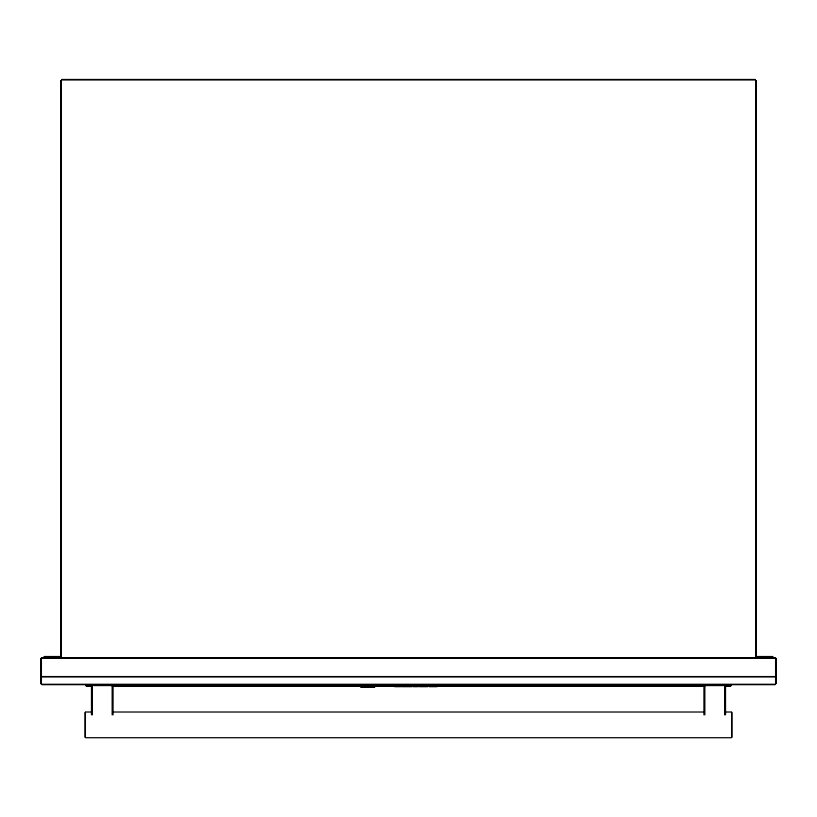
<?xml version="1.0" encoding="UTF-8"?>
<svg xmlns="http://www.w3.org/2000/svg" width="817" height="817" viewBox="0 0 817 817"><rect width="100%" height="100%" fill="white"/><g stroke="black" fill="none" stroke-linecap="round" stroke-linejoin="round"><path stroke-width="1.23" d="M775.997 658.747L775.997 683.717L776.048 658.379M61.857 79.453L755.143 79.453M61.857 79.903L755.143 79.903M44.189 656.521L60.775 656.521M756.225 656.521L772.811 656.521M44.189 656.837L60.775 656.837M756.225 656.837L772.811 656.837M41.596 657.736L775.404 657.736M41.963 657.787L775.037 657.787M41.596 658.012L775.404 658.012M41.963 658.196L775.037 658.196M41.596 676.547L775.404 676.547M41.596 676.813L775.404 676.813M41.963 684.268L775.037 684.268M41.963 684.677L775.037 684.677M85.887 684.983L92.26 684.983M112.664 684.983L704.336 684.983M724.74 684.983L731.113 684.983M239.381 685.075L577.619 685.075M85.601 685.259L92.26 685.259M112.664 685.259L704.336 685.259M724.74 685.259L731.399 685.259M239.749 685.392L577.251 685.392M85.887 685.534L92.26 685.534M93.618 685.565L110.918 685.565M112.664 685.534L704.336 685.534M706.082 685.565L723.382 685.565M724.74 685.534L731.113 685.534M85.887 685.739L92.26 685.739M112.235 685.729L704.765 685.729M724.74 685.739L731.113 685.739M86.439 685.994L91.841 685.994M112.235 685.841L704.765 685.994M725.159 685.994L730.561 685.994M86.745 686.157L91.841 686.157M112.235 686.157L704.765 686.157M725.159 686.157L730.255 686.157M86.745 686.27L91.841 686.27M112.235 686.27L704.765 686.27M725.159 686.27L730.255 686.27M112.623 686.403L704.377 686.341M360.501 686.678L374.932 686.678M394.631 686.678L400.994 686.678M401.882 686.678L411.839 686.678M413.004 686.678L418.243 686.678M419.335 686.678L427.689 686.678M429.323 686.678L437.187 686.678M360.777 687.148L374.666 687.148M364.78 687.291L370.642 687.291M85.836 712.016L92.209 712.016M112.613 712.016L704.387 712.016M724.791 712.016L731.164 712.016M85.836 737.72L731.164 737.72M775.782 658.379L775.905 679.387M775.588 658.747L775.588 683.717M756.215 80.515L756.215 657.603M755.756 80.515L755.756 657.603M731.92 712.444L731.92 737.281M731.603 712.128L731.603 737.598M725.527 686.801L725.527 714.855M724.618 686.801L724.618 714.855M704.846 686.801L704.846 714.855M703.937 686.801L703.937 714.855M113.063 686.801L113.063 714.855M112.154 686.801L112.154 714.855M92.382 686.801L92.382 714.855M91.473 686.801L91.473 714.855M85.397 712.128L85.397 737.598M85.08 712.444L85.08 737.281M61.244 80.515L61.244 657.603M60.785 80.515L60.785 657.603M41.412 658.747L41.412 683.717M41.218 658.379L41.218 676.17M40.952 658.379L40.911 679.387M41.003 658.747L41.003 683.717L41.003 658.747"/></g></svg>
